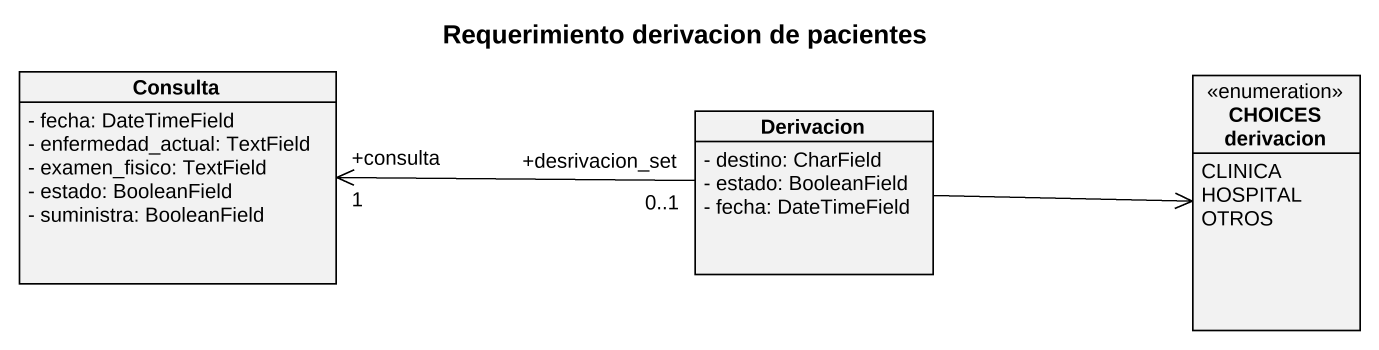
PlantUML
@startuml
title Requerimiento derivacion de pacientes
hide circle
hide empty members
skinparam classAttributeIconSize 0
class Consulta {
  - fecha: DateTimeField
  - enfermedad_actual: TextField
  - examen_fisico: TextField
  - estado: BooleanField
  - suministra: BooleanField
}
class Derivacion {
  - destino: CharField
  - estado: BooleanField
  - fecha: DateTimeField
}
enum "CHOICES derivacion" as CHOICES_derivacion {
  CLINICA
  HOSPITAL
  OTROS
}
Derivacion "+desrivacion_set\n0..1" -left-> "+consulta\n1" Consulta
Derivacion -right-> CHOICES_derivacion
@enduml
